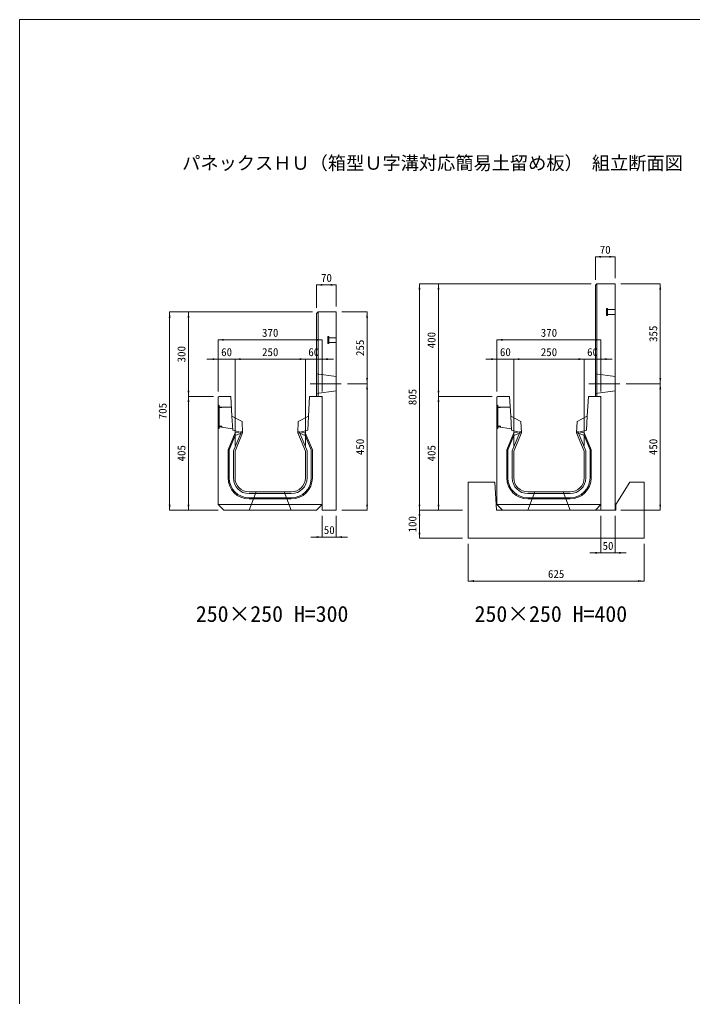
# Model space of a CAD drawing. Units: millimetres at full size; some dimension numbers follow another scale. Extents: x -7442 to 51876, y 9625 to 40052.
# Drawn here: x -7442 to -5049, y 34826 to 38301 of the extents above; entities that cross this region are included whole.
import ezdxf
from ezdxf.enums import TextEntityAlignment as Align

# ---------------------------------------------------------------- set-up
doc = ezdxf.new("R2010")
doc.units = ezdxf.units.MM
doc.header["$LTSCALE"] = 16
for name, pattern in [('DASHED', [7.5, 6, -1.5]), ('USER1', [13.5, 7.5, -6]), ('USER2', [285.75, 190.5, -31.75, 31.75, -31.75])]:
    doc.linetypes.add(name, pattern=pattern)
doc.layers.add('0_2', color=7, linetype='Continuous')
doc.layers.add('_0-0_0', color=7, linetype='Continuous')
for name, color, linetype, lineweight in [('HOLE', 7, 'DASHED', 9), ('KIJUN', 5, 'Continuous', 9), ('WWAY', 5, 'Continuous', 9), ('寸法線', 7, 'Continuous', 9), ('本体', 2, 'Continuous', 13), ('補助線', 8, 'Continuous', 9), ('ｲﾝｻｰﾄ', 3, 'USER1', 9)]:
    doc.layers.add(name, color=color, linetype=linetype, lineweight=lineweight)
doc.styles.add('ＭＳ ゴシック', font='')
doc.styles.get('ＭＳ ゴシック').set_extended_font_data('MS Gothic')

# ---------------------------------------------------------------- blocks, each defined once
blk = doc.blocks.new('filled_arrow')
at = {"color": 0, "linetype": 'Continuous', "lineweight": -2}
blk.add_solid([(7.5, 1.25), (0, 0), (7.5, -1.25)], dxfattribs=at)

msp = doc.modelspace()

# ---------------------------------------------------------------- linework, layer by layer
at = {"layer": 'HOLE'}
for points in [[(-6600.5, 36621.12), (-6500.5, 36621.12), (-6475.5, 36556.12), (-6625.5, 36556.12)], [(-5609.32, 36621.12), (-5509.32, 36621.12), (-5484.32, 36556.12), (-5634.32, 36556.12)]]:
    msp.add_lwpolyline(points, close=True, dxfattribs=at)
at = {"layer": 'KIJUN'}
for p, q in [((-6675.38, 36831.59), (-6675.25, 36821.46)), ((-6655.5, 36829.92), (-6648.5, 36831.12)), ((-6445.5, 36829.92), (-6452.5, 36831.12)), ((-6425.62, 36831.59), (-6425.75, 36821.46)), ((-5684.2, 36831.59), (-5684.08, 36821.46)), ((-5664.32, 36829.92), (-5657.32, 36831.12)), ((-5454.33, 36829.92), (-5461.32, 36831.12)), ((-5434.44, 36831.59), (-5434.57, 36821.46)), ((-6700.5, 36671.12), (-6700.5, 36771.11)), ((-5709.32, 36671.12), (-5709.32, 36771.11)), ((-6625.5, 36621.12), (-6475.5, 36621.12)), ((-6475.5, 36615.12), (-6625.5, 36615.12)), ((-6625.5, 36600.12), (-6475.5, 36600.12)), ((-6475.5, 36596.12), (-6625.5, 36596.12)), ((-5634.32, 36621.12), (-5484.32, 36621.12)), ((-5484.32, 36615.12), (-5634.32, 36615.12)), ((-5634.32, 36600.12), (-5484.32, 36600.12)), ((-5484.32, 36596.12), (-5634.32, 36596.12))]:
    msp.add_line(p, q, dxfattribs=at)
at = {"layer": 'KIJUN', "color": 7, "lineweight": 13}
for p, q in [((-6475.5, 36621.12), (-6625.5, 36621.12)), ((-5484.32, 36621.12), (-5634.32, 36621.12))]:
    msp.add_line(p, q, dxfattribs=at)
at = {"layer": 'KIJUN', "color": 7}
for p, q in [((-6365.5, 36576.12), (-6735.5, 36576.12)), ((-5374.32, 36576.12), (-5744.32, 36576.12))]:
    msp.add_line(p, q, dxfattribs=at)
at = {"layer": 'KIJUN', "color": 7, "lineweight": 13}
for points in [[(-6650.5, 36871.12), (-6686.5, 36891.12), (-6690.5, 36961.12), (-6732.5, 36961.12), (-6735.5, 36958.12), (-6735.5, 36576.12), (-6715.5, 36556.12), (-6385.5, 36556.12), (-6365.5, 36576.12), (-6365.5, 36958.12), (-6368.5, 36961.12), (-6410.5, 36961.12), (-6414.5, 36891.12), (-6450.5, 36871.12), (-6452.5, 36831.12), (-6425.5, 36766.12), (-6425.5, 36671.12)], [(-5659.32, 36871.12), (-5695.32, 36891.12), (-5699.32, 36961.12), (-5741.32, 36961.12), (-5744.32, 36958.12), (-5744.32, 36576.12), (-5724.32, 36556.12), (-5394.32, 36556.12), (-5374.32, 36576.12), (-5374.32, 36958.12), (-5377.32, 36961.12), (-5419.32, 36961.12), (-5423.32, 36891.12), (-5459.32, 36871.12), (-5461.32, 36831.12), (-5434.32, 36766.12), (-5434.32, 36671.12)], [(-6675.5, 36671.12), (-6675.5, 36766.12), (-6648.5, 36831.12), (-6650.5, 36871.12)], [(-5684.32, 36671.12), (-5684.32, 36766.12), (-5657.32, 36831.12), (-5659.32, 36871.12)]]:
    msp.add_lwpolyline(points, dxfattribs=at)
at = {"layer": 'KIJUN', "color": 7, "linetype": 'DASHED', "lineweight": 13}
for points in [[(-6648.5, 36831.12), (-6683.83, 36841.12), (-6686.5, 36891.12)], [(-6452.5, 36831.12), (-6417.17, 36841.12), (-6414.5, 36891.12)], [(-5657.32, 36831.12), (-5692.66, 36841.12), (-5695.32, 36891.12)], [(-5461.32, 36831.12), (-5425.99, 36841.12), (-5423.32, 36891.12)]]:
    msp.add_lwpolyline(points, dxfattribs=at)
at = {"layer": 'KIJUN'}
for points in [[(-6700.5, 36771.11), (-6675.38, 36831.59), (-6648.75, 36836.15), (-6648.5, 36831.12), (-6675.5, 36766.12), (-6675.5, 36671.12)], [(-6425.5, 36671.12), (-6425.5, 36766.12), (-6452.5, 36831.12), (-6452.25, 36836.15), (-6425.62, 36831.59), (-6400.5, 36771.11), (-6400.5, 36671.12)], [(-5709.32, 36771.11), (-5684.2, 36831.59), (-5657.58, 36836.15), (-5657.32, 36831.12), (-5684.32, 36766.12), (-5684.32, 36671.12)], [(-5434.32, 36671.12), (-5434.32, 36766.12), (-5461.32, 36831.12), (-5461.07, 36836.15), (-5434.44, 36831.59), (-5409.32, 36771.11), (-5409.32, 36671.12)], [(-6681.5, 36671.12), (-6681.5, 36767.32), (-6655.5, 36829.92), (-6675.25, 36821.46), (-6696.5, 36770.31), (-6696.5, 36671.12)], [(-6404.5, 36671.12), (-6404.5, 36770.31), (-6425.75, 36821.46), (-6445.5, 36829.92), (-6419.5, 36767.32), (-6419.5, 36671.12)], [(-5690.32, 36671.12), (-5690.32, 36767.32), (-5664.32, 36829.92), (-5684.08, 36821.46), (-5705.32, 36770.31), (-5705.32, 36671.12)], [(-5413.32, 36671.12), (-5413.32, 36770.31), (-5434.57, 36821.46), (-5454.33, 36829.92), (-5428.32, 36767.32), (-5428.32, 36671.12)]]:
    msp.add_lwpolyline(points, dxfattribs=at)
for centre, radius, start, end in [((-6625.5, 36671.12), 75, 180, 270), ((-6625.5, 36671.12), 71, 180, 270), ((-6625.5, 36671.12), 56, 180, 270), ((-6625.5, 36671.12), 50, 180, 270), ((-6475.5, 36671.12), 71, 270, 0), ((-6475.5, 36671.12), 56, 270, 0), ((-6475.5, 36671.12), 50, 270, 0), ((-6475.5, 36671.12), 75, 270, 0), ((-5634.32, 36671.12), 75, 180, 270), ((-5634.32, 36671.12), 71, 180, 270), ((-5634.32, 36671.12), 56, 180, 270), ((-5634.32, 36671.12), 50, 180, 270), ((-5484.32, 36671.12), 71, 270, 0), ((-5484.32, 36671.12), 56, 270, 0), ((-5484.32, 36671.12), 50, 270, 0), ((-5484.32, 36671.12), 75, 270, 0)]:
    msp.add_arc(centre, radius, start, end, dxfattribs=at)
at = {"layer": 'KIJUN', "color": 7, "lineweight": 13}
for centre, start, end in [((-6625.5, 36671.12), 180, 270), ((-6475.5, 36671.12), 270, 0), ((-5634.32, 36671.12), 180, 270), ((-5484.32, 36671.12), 270, 0)]:
    msp.add_arc(centre, 50, start, end, dxfattribs=at)
at = {"layer": 'WWAY', "color": 7, "linetype": 'DASHED', "lineweight": 13}
for points in [[(-6735.5, 36931.12), (-6732.3, 36929.12), (-6732.3, 36847.12), (-6735.5, 36845.12)], [(-6688.33, 36923.12), (-6732.3, 36923.12), (-6732.3, 36929.12), (-6735.5, 36931.12)], [(-5744.32, 36931.12), (-5741.12, 36929.12), (-5741.12, 36847.12), (-5744.32, 36845.12)], [(-5697.15, 36923.12), (-5741.12, 36923.12), (-5741.12, 36929.12), (-5744.32, 36931.12)], [(-6735.5, 36845.12), (-6732.3, 36847.12), (-6732.3, 36853.12), (-6684.1, 36846.12)], [(-5744.32, 36845.12), (-5741.12, 36847.12), (-5741.12, 36853.12), (-5692.92, 36846.12)]]:
    msp.add_lwpolyline(points, dxfattribs=at)
at = {"layer": 'WWAY'}
for points in [[(-6734.3, 36928.12), (-6732.3, 36928.12), (-6732.3, 36848.12), (-6734.3, 36848.12)], [(-6732.3, 36923.12), (-6722.3, 36923.12), (-6722.3, 36921.12), (-6732.3, 36921.12)], [(-5743.12, 36928.12), (-5741.12, 36928.12), (-5741.12, 36848.12), (-5743.12, 36848.12)], [(-5741.12, 36923.12), (-5731.12, 36923.12), (-5731.12, 36921.12), (-5741.12, 36921.12)], [(-6732.3, 36855.12), (-6722.3, 36855.12), (-6722.3, 36853.12), (-6732.3, 36853.12)], [(-5741.12, 36855.12), (-5731.12, 36855.12), (-5731.12, 36853.12), (-5741.12, 36853.12)]]:
    msp.add_lwpolyline(points, close=True, dxfattribs=at)
at = {"layer": '寸法線'}
for p, q in [((-5394.32, 37457.56), (-5324.32, 37457.56)), ((-5394.32, 37376.12), (-5394.32, 37457.56)), ((-5324.32, 37381.12), (-5324.32, 37457.56)), ((-6385.5, 37357.56), (-6315.5, 37357.56)), ((-6385.5, 37276.12), (-6385.5, 37357.56)), ((-6315.5, 37281.12), (-6315.5, 37357.56)), ((-6019.7, 36556.12), (-6019.7, 37361.12)), ((-5409.32, 37361.12), (-6019.7, 37361.12)), ((-5952, 36961.12), (-5952, 37361.12)), ((-5409.32, 37361.12), (-5952, 37361.12)), ((-5304.32, 37361.12), (-5163.56, 37361.12)), ((-5163.56, 37006.12), (-5163.56, 37361.12)), ((-6907.97, 36556.12), (-6907.97, 37261.12)), ((-6400.5, 37261.12), (-6907.97, 37261.12)), ((-6841.08, 36961.12), (-6841.08, 37261.12)), ((-6400.5, 37261.12), (-6841.08, 37261.12)), ((-6295.5, 37261.12), (-6206.07, 37261.12)), ((-6206.07, 37006.12), (-6206.07, 37261.12)), ((-6735.5, 37162.13), (-6365.5, 37162.13)), ((-6735.5, 36978.12), (-6735.5, 37162.13)), ((-6365.5, 36978.12), (-6365.5, 37162.13)), ((-5744.32, 37162.13), (-5374.32, 37162.13)), ((-5744.32, 36978.12), (-5744.32, 37162.13)), ((-5374.32, 36978.12), (-5374.32, 37162.13)), ((-6775.5, 37093.46), (-6635.5, 37093.46)), ((-6735.5, 36978.12), (-6735.5, 37093.46)), ((-6675.5, 37093.46), (-6425.5, 37093.46)), ((-6675.5, 36786.12), (-6675.5, 37093.46)), ((-6675.5, 36786.12), (-6675.5, 37093.46)), ((-6465.5, 37093.46), (-6325.5, 37093.46)), ((-6425.5, 36786.12), (-6425.5, 37093.46)), ((-6425.5, 36786.12), (-6425.5, 37093.46)), ((-6365.5, 36978.12), (-6365.5, 37093.46)), ((-5784.32, 37093.46), (-5644.32, 37093.46)), ((-5744.32, 36978.12), (-5744.32, 37093.46)), ((-5684.32, 37093.46), (-5434.32, 37093.46)), ((-5684.32, 36786.12), (-5684.32, 37093.46)), ((-5684.32, 36786.12), (-5684.32, 37093.46)), ((-5474.32, 37093.46), (-5334.32, 37093.46)), ((-5434.32, 36786.12), (-5434.32, 37093.46)), ((-5434.32, 36786.12), (-5434.32, 37093.46)), ((-5374.32, 36978.12), (-5374.32, 37093.46)), ((-6275.5, 37006.12), (-6206.07, 37006.12)), ((-6275.5, 37006.12), (-6206.07, 37006.12)), ((-6206.07, 36556.12), (-6206.07, 37006.12)), ((-5284.32, 37006.12), (-5163.56, 37006.12)), ((-5284.32, 37006.12), (-5163.56, 37006.12)), ((-5163.56, 36556.12), (-5163.56, 37006.12)), ((-6841.08, 36556.12), (-6841.08, 36961.12)), ((-6752.5, 36961.12), (-6841.08, 36961.12)), ((-6752.5, 36961.12), (-6841.08, 36961.12)), ((-5952, 36556.12), (-5952, 36961.12)), ((-5761.32, 36961.12), (-5952, 36961.12)), ((-5761.32, 36961.12), (-5952, 36961.12)), ((-6735.5, 36556.12), (-6907.97, 36556.12)), ((-6735.5, 36556.12), (-6841.08, 36556.12)), ((-6365.5, 36536.12), (-6365.5, 36460.56)), ((-6315.5, 36536.12), (-6315.5, 36460.56)), ((-6295.5, 36556.12), (-6206.07, 36556.12)), ((-5866.3, 36556.12), (-6019.7, 36556.12)), ((-6019.7, 36456.12), (-6019.7, 36556.12)), ((-5866.3, 36556.12), (-6019.7, 36556.12)), ((-5866.3, 36556.12), (-5952, 36556.12)), ((-5374.32, 36536.12), (-5374.32, 36404.46)), ((-5324.32, 36536.12), (-5324.32, 36404.46)), ((-5304.32, 36556.12), (-5163.56, 36556.12)), ((-6405.5, 36460.56), (-6275.5, 36460.56)), ((-5866.3, 36456.12), (-6019.7, 36456.12)), ((-5846.3, 36436.12), (-5846.3, 36304.19)), ((-5221.35, 36436.12), (-5221.35, 36304.19)), ((-5414.32, 36404.46), (-5284.32, 36404.46)), ((-5846.3, 36304.19), (-5221.35, 36304.19))]:
    msp.add_line(p, q, dxfattribs=at)
at = {"layer": '寸法線', "linetype": 'USER2'}
for p, q in [((-6298.07, 37006.12), (-6408.44, 37006.12)), ((-5306.9, 37006.12), (-5417.26, 37006.12))]:
    msp.add_line(p, q, dxfattribs=at)
at = {"layer": '本体', "color": 4, "lineweight": 5}
for p, q in [((-5389.32, 37361.12), (-5389.32, 36961.12)), ((-6380.5, 37261.12), (-6380.5, 36961.12))]:
    msp.add_line(p, q, dxfattribs=at)
at = {"layer": '本体', "linetype": 'USER1', "lineweight": 9}
for p, q in [((-6385.5, 37041.12), (-6315.5, 37031.12)), ((-5394.32, 37041.12), (-5324.32, 37031.12)), ((-6385.5, 36971.12), (-6315.5, 36981.12)), ((-5394.32, 36971.12), (-5324.32, 36981.12))]:
    msp.add_line(p, q, dxfattribs=at)
at = {"layer": '本体'}
for p, q in [((-5846.3, 36656.12), (-5846.3, 36456.12)), ((-5751.3, 36656.12), (-5846.3, 36656.12)), ((-5746.3, 36556.12), (-5751.3, 36656.12)), ((-5271.35, 36656.12), (-5321.35, 36576.13)), ((-5221.35, 36656.12), (-5271.35, 36656.12)), ((-5221.35, 36656.12), (-5221.35, 36456.12)), ((-5321.35, 36576.13), (-5321.35, 36556.12)), ((-5321.35, 36556.12), (-5746.3, 36556.12)), ((-5221.35, 36456.12), (-5846.3, 36456.12))]:
    msp.add_line(p, q, dxfattribs=at)
for points in [[(-5374.32, 36556.12), (-5324.32, 36556.12), (-5324.32, 37361.12), (-5389.32, 37361.12), (-5394.32, 37356.12), (-5394.32, 36961.12), (-5374.32, 36961.12)], [(-6365.5, 36556.12), (-6315.5, 36556.12), (-6315.5, 37261.12), (-6380.5, 37261.12), (-6385.5, 37256.12), (-6385.5, 36961.12), (-6365.5, 36961.12)]]:
    msp.add_lwpolyline(points, close=True, dxfattribs=at)
at = {"layer": '補助線', "color": 1, "lineweight": 13}
msp.add_lwpolyline([(-7441.74, 38301.41), (2512.8, 38301.41), (2512.8, 31351.52), (-7441.74, 31351.52)], close=True, dxfattribs=at)
at = {"layer": 'ｲﾝｻｰﾄ'}
for p, q in [((-5354.32, 37273.62), (-5354.32, 37248.62)), ((-5351.32, 37273.62), (-5354.32, 37273.62)), ((-5351.32, 37273.62), (-5351.32, 37248.62)), ((-5324.32, 37269.62), (-5351.32, 37269.62)), ((-5324.32, 37252.62), (-5351.32, 37252.62)), ((-5324.32, 37269.62), (-5324.32, 37252.62)), ((-5351.32, 37248.62), (-5354.32, 37248.62)), ((-6345.5, 37173.62), (-6345.5, 37148.62)), ((-6342.5, 37173.62), (-6345.5, 37173.62)), ((-6342.5, 37148.62), (-6345.5, 37148.62)), ((-6342.5, 37173.62), (-6342.5, 37148.62)), ((-6315.5, 37169.62), (-6342.5, 37169.62)), ((-6315.5, 37152.62), (-6342.5, 37152.62)), ((-6315.5, 37169.62), (-6315.5, 37152.62))]:
    msp.add_line(p, q, dxfattribs=at)

# ---------------------------------------------------------------- block references
at = {"layer": '寸法線', "xscale": 2.67, "yscale": 2.67}
for p in [(-5394.32, 37457.56), (-6385.5, 37357.56), (-6735.5, 37162.13), (-5744.32, 37162.13), (-6675.5, 37093.46), (-6675.5, 37093.46), (-6365.5, 37093.46), (-5684.32, 37093.46), (-5684.32, 37093.46), (-5374.32, 37093.46), (-6315.5, 36460.56), (-5324.32, 36404.46), (-5846.3, 36304.19)]:
    msp.add_blockref('filled_arrow', p, dxfattribs=at)
for p, rotation in [((-5324.32, 37457.56), 180), ((-6315.5, 37357.56), 180), ((-6019.7, 37361.12), 270), ((-5952, 37361.12), 270), ((-5163.56, 37361.12), 270), ((-6907.97, 37261.12), 270), ((-6841.08, 37261.12), 270), ((-6206.07, 37261.12), 270), ((-6365.5, 37162.13), 180), ((-5374.32, 37162.13), 180), ((-6735.5, 37093.46), 180), ((-6425.5, 37093.46), 180), ((-6425.5, 37093.46), 180), ((-5744.32, 37093.46), 180), ((-5434.32, 37093.46), 180), ((-5434.32, 37093.46), 180), ((-6206.07, 37006.12), 90), ((-5163.56, 37006.12), 90), ((-6841.08, 36961.12), 90), ((-6206.07, 37006.12), 270), ((-5952, 36961.12), 90), ((-5163.56, 37006.12), 270), ((-6841.08, 36961.12), 270), ((-5952, 36961.12), 270), ((-6907.97, 36556.12), 90), ((-6841.08, 36556.12), 90), ((-6206.07, 36556.12), 90), ((-6019.7, 36556.12), 90), ((-5952, 36556.12), 90), ((-5163.56, 36556.12), 90), ((-6019.7, 36556.12), 270), ((-6365.5, 36460.56), 180), ((-6019.7, 36456.12), 90), ((-5374.32, 36404.46), 180), ((-5221.35, 36304.19), 180)]:
    msp.add_blockref('filled_arrow', p, dxfattribs=dict(at, rotation=rotation))

# ---------------------------------------------------------------- texts
at = {"layer": '0_2', "style": 'ＭＳ ゴシック'}
for s, p in [('250×250 H=300', (-6814.96, 36141.68)), ('250×250 H=400', (-5823.78, 36141.68))]:
    msp.add_text(s, height=56.96, dxfattribs=at).set_placement(p, align=Align.BOTTOM_LEFT)
at = {"layer": '_0-0_0', "style": 'ＭＳ ゴシック'}
msp.add_text('パネックスＨＵ（箱型Ｕ字溝対応簡易土留め板） 組立断面図', height=47.47, dxfattribs=at).set_placement((-5973.23, 37790.96), align=Align.MIDDLE_CENTER)
at = {"layer": '寸法線', "style": 'ＭＳ ゴシック'}
for s, p in [('70', (-5359.32, 37482.56)), ('70', (-6350.5, 37382.56)), ('370', (-6550.5, 37187.13)), ('370', (-5559.32, 37187.13)), ('60', (-6705.5, 37118.46)), ('250', (-6550.5, 37118.46)), ('60', (-6395.5, 37118.46)), ('60', (-5714.32, 37118.46)), ('250', (-5559.32, 37118.46)), ('60', (-5404.32, 37118.46)), ('50', (-6340.5, 36485.56)), ('50', (-5349.32, 36429.46)), ('625', (-5533.82, 36329.19))]:
    msp.add_text(s, height=28.48, dxfattribs=at).set_placement(p, align=Align.MIDDLE_CENTER)
for s, p in [('400', (-5977, 37161.12)), ('355', (-5188.56, 37183.62)), ('255', (-6231.07, 37133.62)), ('300', (-6866.08, 37111.12)), ('805', (-6044.7, 36958.62)), ('705', (-6932.97, 36908.62)), ('450', (-6231.07, 36781.12)), ('450', (-5188.56, 36781.12)), ('405', (-6866.08, 36758.62)), ('405', (-5977, 36758.62)), ('100', (-6044.7, 36506.12))]:
    msp.add_text(s, height=28.48, rotation=90, dxfattribs=at).set_placement(p, align=Align.MIDDLE_CENTER)

doc.saveas('drawing.dxf')
